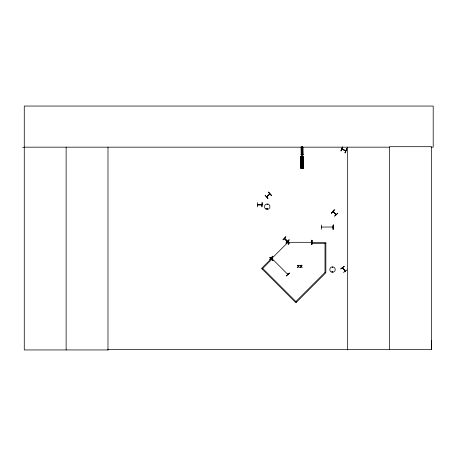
<?xml version="1.0" encoding="UTF-8"?>
<svg xmlns="http://www.w3.org/2000/svg" width="456" height="456" viewBox="0 0 456 456"><rect width="100%" height="100%" fill="white"/><g stroke="black" fill="none" stroke-linecap="round" stroke-linejoin="round"><path stroke-width="0.68" d="M431.068 147.168L433.2 147.168L433.2 106.054L24.271 106.054L24.271 349.946L108.049 349.946L107.992 349.467L431.382 349.467L431.444 340.649M332.943 211.709L336.146 214.519M271.645 258.227L271.331 257.914M287.536 274.153L287.947 274.284M284.419 238.454C293.67 248.001 277.995 231.728 287.525 241.315M266.8 208.683C267.9 207.412 267.455 209.942 266.845 208.785M267.433 204.442L266.994 204.322L267.461 204.385M332.133 271.502C333.097 273.115 332.686 269.992 332.173 271.799M332.766 271.673C332.11 270.55 332.401 272.722 332.737 271.474M342.587 267.815L345.169 271.24L342.547 267.757M287.833 274.415L287.673 274.016M284.835 238.659L284.681 238.847M271.639 258.905L271.81 258.461L271.468 258.803M332.92 227.031L321.463 227.042L321.645 227.27M342.433 146.957L340.917 151.05L342.655 147.054M342.239 149.334L341.84 148.97L345.654 150.868M346.68 148.804L345.135 152.885L346.651 148.793M344.97 152.811L346.708 148.816M345.118 152.88L346.856 148.878M311.784 242.495L311.323 242.501M261.898 204.664L257.555 204.641L258.067 204.864M261.413 204.664L261.807 204.864M271.913 258.626L271.502 258.769L287.97 242.301M288.027 242.489L287.662 242.615L287.873 242.335M332.361 267.153C332.623 268.225 332.692 266.395 332.361 267.455M311.311 242.324L311.75 242.472L311.402 242.278M261.841 204.829L257.555 204.841L261.898 204.864M332.891 211.675L335.992 214.633M331.409 213.129L334.408 209.965M337.753 213.18L334.573 216.167L337.771 213.197M272.745 256.141L269.695 259.259M269.81 259.373L272.87 256.272M271.924 258.592L271.656 258.86M289.571 243.886L286.516 240.779M271.366 257.948L287.799 274.381L287.628 273.999M286.374 275.931L289.588 272.979L286.351 275.914M285.821 236.67L282.897 239.907L285.935 236.784M285.998 243.014L289.104 239.953M262.143 269.017L272.414 258.746L271.633 258.261M295.881 301.558L325.014 272.42L325.014 243.367M265.187 195.31L268.054 198.599L265.141 195.356M269.718 193.806L266.652 196.821L269.849 193.937M345.369 150.526L345.813 150.719M340.723 268.829L344.212 266.224M340.832 268.977L344.308 266.35M343.488 272.506L347.005 269.929M341.857 149.004L345.751 150.645M345.694 150.85L341.806 149.158M267.096 208.46C268.316 209.002 266.076 208.74 267.41 208.5M332.994 211.521L336.106 214.514M271.44 257.811L271.787 258.125L261.544 268.419L295.881 302.755L325.612 273.019L325.014 272.42L325.863 272.42L325.863 242.518L311.334 242.518L311.334 243.367L325.863 243.367M288.853 242.296L288.505 242.324L288.853 242.518M288.853 242.495L288.551 242.495M287.411 241.475L284.367 238.539L287.4 241.572M321.446 224.973L321.429 229.328M301.251 147.847L302.704 147.829M301.256 148.382L302.71 148.365M301.262 149.18L302.716 149.163M301.268 149.887L302.721 149.87M301.279 150.685L302.733 150.674M301.319 154.117L302.773 154.1M301.08 154.345L303.018 154.322M301.08 154.402L303.018 154.379M302.858 154.897L302.801 147.026L302.892 154.897L301.216 154.92L301.131 147.049M300.778 156.602L303.297 156.568L303.422 168.367L300.903 168.406L300.789 156.602L300.96 168.406M300.96 157.799L303.137 157.776M300.966 158.597L303.143 158.574M300.983 159.794L303.16 159.771M300.988 160.86L303.166 160.837M301 162.057L303.183 162.034M301.063 167.192L303.24 167.17M300.703 167.546L303.605 167.512M300.703 167.637L303.605 167.603M301.98 167.734L302.322 167.745L302.02 167.762M22.8 147.339L24.271 147.334M24.271 147.168L389.527 147.168M257.543 202.561L257.48 206.921M288.505 242.324L311.733 242.307M342.741 267.723L345.3 271.12M269.929 257.366L273.053 260.41M262.741 268.419L296.48 302.157M268.35 192.227L271.388 195.345M302.277 168.23L302.271 167.757M303.24 156.568L303.411 168.367M302.972 157.263L303.08 168.372M302.869 157.263L302.938 167.677M302.71 147.026L302.778 154.897M302.579 147.026L302.664 154.897M302.721 156.573L302.824 168.372M302.516 147.026L302.573 154.897M302.59 157.269L302.659 167.683L302.539 157.269M302.408 147.026L302.51 154.897M302.305 147.031L302.385 154.903M302.493 168.378L301.832 168.384M302.277 154.903L301.832 154.909M301.633 147.043L301.724 154.915M301.524 147.043L301.627 154.915M301.41 147.043L301.53 154.92M301.496 157.291L301.661 168.395M301.348 147.049L301.405 154.92M301.256 147.049L301.325 154.92M301.348 156.596L301.519 168.395M301.216 157.291L301.382 168.401M301.12 156.596L301.325 168.401M301.063 156.602L301.194 168.401M300.926 156.602L301.097 168.401M311.841 240.215L311.87 244.576M333.142 224.973L333.137 229.328M431.382 349.467L431.382 146.695L389.527 146.695L389.527 349.467M347.666 147.168L347.666 349.946M107.986 147.168L107.986 349.946M66.131 147.168L66.131 349.946M301.69 150.201C302.1 151.426 302.636 149.317 301.69 150.201M301.615 161.327C302.231 163.168 303.04 160.005 301.615 161.327M298.976 265.227L298.418 266.133L297.517 265.227L298.224 266.378L297.494 267.529L298.395 266.606L299.307 267.529L298.589 266.361L299.307 265.227L298.976 265.227M301.804 265.227L301.245 266.133L300.344 265.227L301.051 266.378L300.322 267.529L301.222 266.606L302.134 267.529L301.416 266.361L302.134 265.227L301.804 265.227M334.276 209.84L331.432 213.151L334.276 209.84M269.975 257.326L272.905 260.558L269.963 257.332M289.058 239.907L286.151 243.162L289.058 239.907M268.476 192.101L271.349 195.39L268.464 192.113M333.233 224.968L333.125 229.328L333.233 224.968M288.448 240.221L288.232 244.576L288.414 240.221M312.024 240.215L311.807 244.576L312.001 240.215M262.143 202.561L261.926 206.921L262.12 202.561M303.251 168.367L303.12 156.568L303.229 168.367M331.153 271.924A2.725 2.725 0 0 0 335.24 269.564A2.725 2.725 0 0 0 331.153 267.21A2.725 2.725 0 0 0 331.153 271.924M265.865 209.008A2.725 2.725 0 0 0 269.946 206.648A2.725 2.725 0 0 0 265.865 204.288A2.725 2.725 0 0 0 265.865 209.008"/></g></svg>
